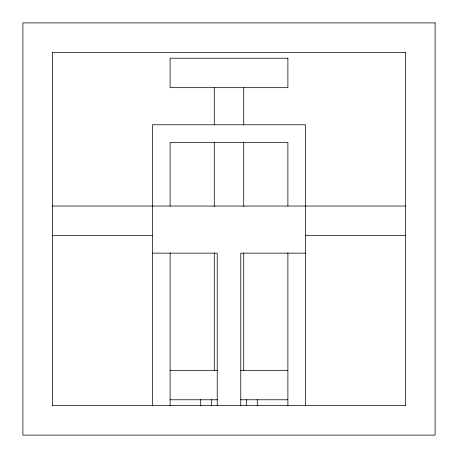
<?xml version="1.0" encoding="UTF-8"?>
<svg xmlns="http://www.w3.org/2000/svg" width="458" height="458" viewBox="0 0 458 458"><rect width="100%" height="100%" fill="white"/><g stroke="black" fill="none" stroke-linecap="round" stroke-linejoin="round"><path stroke-width="0.69" d="M52.344 52.344L405.656 52.344M52.344 206.037L405.656 206.037M52.344 235.475L152.451 235.475M305.549 235.475L405.656 235.475M152.451 253.142L217.224 253.142L217.224 405.845M305.549 253.142L240.776 253.142L240.776 405.845M170.113 370.327L217.51 370.327M240.49 370.327L287.887 370.327M170.113 399.771L217.51 399.771M240.49 399.771L287.887 399.771M52.344 405.656L405.656 405.656M405.656 52.241L405.656 405.759M305.549 405.656L305.549 124.771L152.451 124.771L152.451 405.656M287.887 206.094L287.887 142.438L170.113 142.438L170.113 206.094M287.887 252.953L287.887 405.656M257.264 399.508L257.264 405.914M246.667 399.296L246.667 405.656M243.719 87.673L243.719 124.885M243.719 142.06L243.719 206.461M243.719 252.971L243.719 370.327M214.281 87.673L214.281 124.885M214.281 142.06L214.281 206.461M214.281 252.971L214.281 370.327M211.356 399.296L211.356 405.656M200.736 399.508L200.736 405.914M170.113 252.953L170.113 405.656M52.344 52.241L52.344 405.759M435.1 22.9L22.9 22.9L22.9 435.1L435.1 435.1L435.1 22.9M287.887 58.229L170.113 58.229L170.113 87.673L287.887 87.673L287.887 58.229"/></g></svg>
